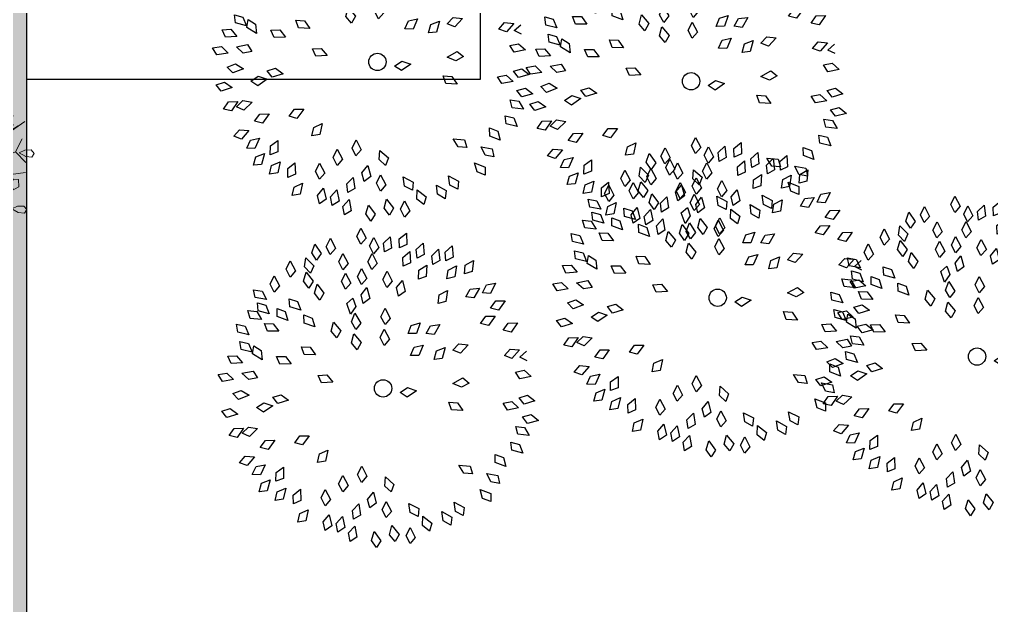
# Model space of a CAD drawing. Header units: millimetres. Extents: x -176651 to 388869, y -469666 to 486614.
# Drawn here: x 293056 to 306125, y 215627 to 223508 of the extents above; entities that cross this region are included whole.
import ezdxf

# ---------------------------------------------------------------- set-up
doc = ezdxf.new("R2010")
doc.units = ezdxf.units.MM
doc.layers.add('A- FURNITURE', color=252, linetype='Continuous', lineweight=0)
doc.layers.add('L-TREEEES', color=8, linetype='Continuous', lineweight=25)
for name, color, linetype in [('ad-Parking', 8, 'Continuous'), ('ad-Plot Boundary', 8, 'Continuous'), ('ad-Road', 8, 'Continuous'), ('ad-Road Hatch', 8, 'Continuous')]:
    doc.layers.add(name, color=color, linetype=linetype)

# ---------------------------------------------------------------- blocks, each defined once
blk = doc.blocks.new('A$C4fb60e89')
at = {"layer": 'ad-Road Hatch', "ltscale": 5, "transparency": 33554687}
h = blk.add_hatch(dxfattribs=at)
h.set_pattern_fill('AR-HBONE', color=256, scale=15)
h.set_pattern_definition([(45, (-193247.7, -428758.8), (0, 2155.2615), [4572, -1524]), (135, (-192170.1, -427681.1), (2e-13, 2155.2615), [4572, -1524])])
h.paths.add_polyline_path([(175594, -250241), (169178, -249341), (167473, -249057), (167473, -138694), (101313, -138694), (101313, -199954), (101308, -237995), (101040, -268291), (101008, -280968), (101066, -293684), (101243, -311127), (100910, -319344), (100949, -333937), (100669, -366960), (100727, -390983), (100669, -404586), (100538, -420418), (100467, -428759), (92426, -427265), (92163, -427209), (92163, -321454), (24803, -321454), (24803, -412961), (15653, -411029), (15654, -321452), (-19535, -321452), (-34427, -319477), (-65207, -315395), (-171770, -301268), (-185854, -298333), (-193248, -296832), (-193244, -292908), (-191914, -285219), (-191839, -284679), (-183397, -286393), (-169723, -289243), (-53141, -304698), (-18730, -309262), (15653, -309262), (15653, 703), (24803, 1115), (24803, -129544), (92163, -129544), (92163, 15133), (101313, 17713), (101313, -129544), (167473, -129544), (167473, 35552), (175738, 37855), (175849, 28595), (175836, 25947), (175777, 14040), (175855, 2316), (175660, -18036), (175731, -34039), (175718, -46839), (175673, -63402), (175816, -82072), (175542, -106356), (175490, -124641), (175575, -145019), (175731, -168892), (175797, -181269), (175797, -192667), (175744, -208200), (175829, -223277), (175888, -234871)])
h.paths.add_polyline_path([(24803, -309264), (92163, -309264), (92163, -138694), (24803, -138694)], flags=16)
at = {"layer": 'ad-Road', "ltscale": 5}
blk.add_lwpolyline([(167473, -249057), (167473, -138694), (101313, -138694), (101313, -199954), (101308, -237995)], dxfattribs=at)
blk = doc.blocks.new('zw$A88E')
at = {"layer": 'ad-Plot Boundary'}
blk.add_lwpolyline([(-74430, -275850), (-71144, -276750), (-58408, -278973), (-41344, -281589), (-41344, -237809), (-74424, -237809)], close=True, dxfattribs=at)
blk = doc.blocks.new('zw$944D')
at = {"layer": 'ad-Parking', "ltscale": 5}
blk.add_lwpolyline([(0, 0), (6100, 0), (6100, 6100), (0, 6100)], close=True, dxfattribs=at)
blk = doc.blocks.new('zw$2786')
at = {"layer": 'ad-Parking', "ltscale": 5}
blk.add_blockref('zw$944D', (113209, -125297), dxfattribs=at)
blk = doc.blocks.new('EHTYH')
at = {"layer": 'L-TREEEES', "color": 104, "ltscale": 1.622888}
for p, q in [((212982.936, 1928353.847, 129.914), (212983.076, 1928354.055, 129.914)), ((212983.076, 1928354.055, 129.914), (212983.178, 1928353.768, 129.914)), ((212983.359, 1928353.904, 129.914), (212983.523, 1928354.093, 129.914)), ((212983.523, 1928354.093, 129.914), (212983.589, 1928353.796, 129.914)), ((212982.752, 1928353.763, 129.914), (212982.9, 1928353.496, 129.914)), ((212983.013, 1928353.624, 129.914), (212982.936, 1928353.847, 129.914)), ((212983.178, 1928353.768, 129.914), (212983.013, 1928353.624, 129.914)), ((212983.407, 1928353.674, 129.914), (212983.359, 1928353.904, 129.914)), ((212983.589, 1928353.796, 129.914), (212983.407, 1928353.674, 129.914)), ((212982.9, 1928353.496, 129.914), (212982.762, 1928353.327, 129.914)), ((212983.579, 1928353.419, 129.914), (212983.743, 1928353.608, 129.914)), ((212983.743, 1928353.608, 129.914), (212983.809, 1928353.31, 129.914)), ((212983.627, 1928353.188, 129.914), (212983.579, 1928353.419, 129.914)), ((212983.809, 1928353.31, 129.914), (212983.627, 1928353.188, 129.914)), ((212982.722, 1928352.78, 129.914), (212982.853, 1928352.994, 129.914)), ((212982.853, 1928352.994, 129.914), (212982.968, 1928352.711, 129.914)), ((212983.506, 1928352.897, 129.914), (212983.671, 1928353.086, 129.914)), ((212983.671, 1928353.086, 129.914), (212983.737, 1928352.788, 129.914)), ((212982.809, 1928352.561, 129.914), (212982.722, 1928352.78, 129.914)), ((212982.968, 1928352.711, 129.914), (212982.809, 1928352.561, 129.914)), ((212983.555, 1928352.666, 129.914), (212983.506, 1928352.897, 129.914)), ((212983.737, 1928352.788, 129.914), (212983.555, 1928352.666, 129.914)), ((212983.487, 1928352.287, 129.914), (212983.683, 1928352.383, 129.914)), ((212983.512, 1928351.983, 129.914), (212983.487, 1928352.287, 129.914)), ((212983.7, 1928352.148, 129.914), (212983.512, 1928351.983, 129.914)), ((212983.683, 1928352.383, 129.914), (212983.7, 1928352.148, 129.914)), ((212982.893, 1928351.679, 129.914), (212983.013, 1928351.899, 129.914)), ((212983.013, 1928351.899, 129.914), (212983.142, 1928351.623, 129.914)), ((212983.48, 1928351.774, 129.914), (212983.632, 1928351.973, 129.914)), ((212983.632, 1928351.973, 129.914), (212983.716, 1928351.68, 129.914)), ((212982.991, 1928351.464, 129.914), (212982.893, 1928351.679, 129.914)), ((212983.142, 1928351.623, 129.914), (212982.991, 1928351.464, 129.914)), ((212983.543, 1928351.547, 129.914), (212983.48, 1928351.774, 129.914)), ((212983.716, 1928351.68, 129.914), (212983.543, 1928351.547, 129.914)), ((212982.241, 1928350.623, 129.914), (212982.471, 1928350.573, 129.914)), ((212982.278, 1928350.407, 129.914), (212982.241, 1928350.623, 129.914)), ((212982.577, 1928350.346, 129.914), (212982.278, 1928350.407, 129.914)), ((212982.471, 1928350.573, 129.914), (212982.577, 1928350.346, 129.914)), ((212979.759, 1928348.784, 129.914), (212979.58, 1928348.909, 129.914)), ((212979.832, 1928348.511, 129.914), (212979.984, 1928348.692, 129.914)), ((212980.04, 1928348.444, 129.914), (212979.832, 1928348.511, 129.914)), ((212979.984, 1928348.692, 129.914), (212980.234, 1928348.679, 129.914)), ((212980.234, 1928348.679, 129.914), (212980.04, 1928348.444, 129.914)), ((212980.01, 1928348.221, 129.914), (212980.259, 1928348.249, 129.914)), ((212980.259, 1928348.249, 129.914), (212980.106, 1928347.985, 129.914)), ((212980.393, 1928348.175, 129.914), (212980.462, 1928348.401, 129.914)), ((212979.89, 1928348.018, 129.914), (212980.01, 1928348.221, 129.914)), ((212980.106, 1928347.985, 129.914), (212979.89, 1928348.018, 129.914)), ((212980.611, 1928348.195, 129.914), (212980.393, 1928348.175, 129.914)), ((212980.245, 1928347.677, 129.914), (212980.357, 1928347.885, 129.914)), ((212980.357, 1928347.885, 129.914), (212980.604, 1928347.923, 129.914)), ((212980.604, 1928347.923, 129.914), (212980.462, 1928347.653, 129.914)), ((212980.462, 1928347.653, 129.914), (212980.245, 1928347.677, 129.914))]:
    blk.add_line(p, q, dxfattribs=at)
at = {"layer": 'L-TREEEES', "color": 96, "ltscale": 1.622888}
for p, q in [((212984.22, 1928353.956, 129.914), (212984.385, 1928354.145, 129.914)), ((212984.385, 1928354.145, 129.914), (212984.451, 1928353.848, 129.914)), ((212984.269, 1928353.726, 129.914), (212984.22, 1928353.956, 129.914)), ((212984.451, 1928353.848, 129.914), (212984.269, 1928353.726, 129.914)), ((212984.489, 1928353.62, 129.914), (212984.655, 1928353.808, 129.914)), ((212984.655, 1928353.808, 129.914), (212984.719, 1928353.51, 129.914)), ((212984.536, 1928353.389, 129.914), (212984.489, 1928353.62, 129.914)), ((212984.719, 1928353.51, 129.914), (212984.536, 1928353.389, 129.914)), ((212984.829, 1928353.358, 129.914), (212984.865, 1928353.591, 129.914)), ((212984.865, 1928353.591, 129.914), (212985.086, 1928353.709, 129.914)), ((212985.086, 1928353.709, 129.914), (212985.042, 1928353.407, 129.914)), ((212985.248, 1928353.361, 129.914), (212985.303, 1928353.591, 129.914)), ((212985.303, 1928353.591, 129.914), (212985.532, 1928353.691, 129.914)), ((212985.532, 1928353.691, 129.914), (212985.464, 1928353.393, 129.914)), ((212984.332, 1928353.219, 129.914), (212984.498, 1928353.406, 129.914)), ((212984.378, 1928352.988, 129.914), (212984.332, 1928353.219, 129.914)), ((212984.498, 1928353.406, 129.914), (212984.561, 1928353.108, 129.914)), ((212985.042, 1928353.407, 129.914), (212984.829, 1928353.358, 129.914)), ((212985.464, 1928353.393, 129.914), (212985.248, 1928353.361, 129.914)), ((212985.266, 1928353.088, 129.914), (212985.493, 1928353.194, 129.914)), ((212985.493, 1928353.194, 129.914), (212985.432, 1928352.895, 129.914)), ((212985.632, 1928352.966, 129.914), (212985.673, 1928353.198, 129.914)), ((212985.673, 1928353.198, 129.914), (212985.896, 1928353.312, 129.914)), ((212985.896, 1928353.312, 129.914), (212985.846, 1928353.012, 129.914)), ((212983.952, 1928352.902, 129.914), (212984.115, 1928353.092, 129.914)), ((212984.115, 1928353.092, 129.914), (212984.184, 1928352.795, 129.914)), ((212984.561, 1928353.108, 129.914), (212984.378, 1928352.988, 129.914)), ((212985.217, 1928352.858, 129.914), (212985.266, 1928353.088, 129.914)), ((212985.846, 1928353.012, 129.914), (212985.632, 1928352.966, 129.914)), ((212986.031, 1928352.926, 129.914), (212986.25, 1928353.048, 129.914)), ((212984.003, 1928352.672, 129.914), (212983.952, 1928352.902, 129.914)), ((212984.184, 1928352.795, 129.914), (212984.003, 1928352.672, 129.914)), ((212984.597, 1928352.652, 129.914), (212984.762, 1928352.841, 129.914)), ((212984.762, 1928352.841, 129.914), (212984.828, 1928352.543, 129.914)), ((212985.432, 1928352.895, 129.914), (212985.217, 1928352.858, 129.914)), ((212985.597, 1928352.639, 129.914), (212985.835, 1928352.717, 129.914)), ((212985.835, 1928352.717, 129.914), (212985.739, 1928352.427, 129.914)), ((212985.998, 1928352.693, 129.914), (212986.031, 1928352.926, 129.914)), ((212986.21, 1928352.745, 129.914), (212985.998, 1928352.693, 129.914)), ((212983.919, 1928352.171, 129.914), (212983.92, 1928352.407, 129.914)), ((212983.92, 1928352.407, 129.914), (212984.12, 1928352.557, 129.914)), ((212984.12, 1928352.557, 129.914), (212984.122, 1928352.252, 129.914)), ((212984.646, 1928352.421, 129.914), (212984.597, 1928352.652, 129.914)), ((212984.828, 1928352.543, 129.914), (212984.646, 1928352.421, 129.914)), ((212984.891, 1928352.349, 129.914), (212985.097, 1928352.491, 129.914)), ((212985.097, 1928352.491, 129.914), (212985.087, 1928352.186, 129.914)), ((212985.521, 1928352.416, 129.914), (212985.597, 1928352.639, 129.914)), ((212985.739, 1928352.427, 129.914), (212985.521, 1928352.416, 129.914)), ((212984.122, 1928352.252, 129.914), (212983.919, 1928352.171, 129.914)), ((212984.881, 1928352.113, 129.914), (212984.891, 1928352.349, 129.914)), ((212985.087, 1928352.186, 129.914), (212984.881, 1928352.113, 129.914)), ((212984.284, 1928351.702, 129.914), (212984.448, 1928351.891, 129.914)), ((212984.448, 1928351.891, 129.914), (212984.514, 1928351.593, 129.914)), ((212985.949, 1928351.858, 129.914), (212986.192, 1928351.917, 129.914)), ((212984.333, 1928351.471, 129.914), (212984.284, 1928351.702, 129.914)), ((212985.856, 1928351.641, 129.914), (212985.949, 1928351.858, 129.914)), ((212986.075, 1928351.636, 129.914), (212985.856, 1928351.641, 129.914)), ((212983.336, 1928351.229, 129.914), (212983.458, 1928351.447, 129.914)), ((212983.458, 1928351.447, 129.914), (212983.584, 1928351.169, 129.914)), ((212984.514, 1928351.593, 129.914), (212984.333, 1928351.471, 129.914)), ((212983.431, 1928351.013, 129.914), (212983.336, 1928351.229, 129.914)), ((212983.584, 1928351.169, 129.914), (212983.431, 1928351.013, 129.914)), ((212984.115, 1928351.166, 129.914), (212984.279, 1928351.354, 129.914)), ((212984.164, 1928350.935, 129.914), (212984.115, 1928351.166, 129.914)), ((212984.279, 1928351.354, 129.914), (212984.345, 1928351.057, 129.914)), ((212984.872, 1928351.073, 129.914), (212985.01, 1928351.264, 129.914)), ((212985.01, 1928351.264, 129.914), (212985.26, 1928351.27, 129.914)), ((212985.26, 1928351.27, 129.914), (212985.084, 1928351.021, 129.914)), ((212985.34, 1928350.951, 129.914), (212985.507, 1928351.118, 129.914)), ((212985.507, 1928351.118, 129.914), (212985.755, 1928351.084, 129.914)), ((212984.345, 1928351.057, 129.914), (212984.164, 1928350.935, 129.914)), ((212985.084, 1928351.021, 129.914), (212984.872, 1928351.073, 129.914)), ((212985.542, 1928350.866, 129.914), (212985.34, 1928350.951, 129.914)), ((212985.755, 1928351.084, 129.914), (212985.542, 1928350.866, 129.914)), ((212984.778, 1928350.49, 129.914), (212984.926, 1928350.674, 129.914)), ((212984.926, 1928350.674, 129.914), (212985.176, 1928350.666, 129.914)), ((212985.176, 1928350.666, 129.914), (212984.988, 1928350.427, 129.914)), ((212984.988, 1928350.427, 129.914), (212984.778, 1928350.49, 129.914)), ((212985.36, 1928350.218, 129.914), (212985.479, 1928350.422, 129.914)), ((212985.479, 1928350.422, 129.914), (212985.728, 1928350.451, 129.914)), ((212985.728, 1928350.451, 129.914), (212985.577, 1928350.186, 129.914)), ((212984.25, 1928349.598, 129.914), (212984.474, 1928349.673, 129.914)), ((212984.392, 1928349.432, 129.914), (212984.25, 1928349.598, 129.914)), ((212984.681, 1928349.532, 129.914), (212984.392, 1928349.432, 129.914)), ((212984.474, 1928349.673, 129.914), (212984.681, 1928349.532, 129.914)), ((212985.68, 1928349.46, 129.914), (212985.975, 1928349.536, 129.914)), ((212985.975, 1928349.536, 129.914), (212986.103, 1928349.359, 129.914)), ((212985.874, 1928349.303, 129.914), (212985.68, 1928349.46, 129.914)), ((212986.103, 1928349.359, 129.914), (212985.874, 1928349.303, 129.914)), ((212985.453, 1928348.786, 129.914), (212985.443, 1928349.005, 129.914)), ((212985.443, 1928349.005, 129.914), (212985.665, 1928348.927, 129.914)), ((212985.742, 1928348.689, 129.914), (212985.453, 1928348.786, 129.914)), ((212985.665, 1928348.927, 129.914), (212985.742, 1928348.689, 129.914)), ((212980.462, 1928348.401, 129.914), (212980.697, 1928348.487, 129.914)), ((212980.697, 1928348.487, 129.914), (212980.611, 1928348.195, 129.914)), ((212981.606, 1928348.369, 129.914), (212981.717, 1928348.577, 129.914)), ((212981.717, 1928348.577, 129.914), (212981.965, 1928348.617, 129.914)), ((212981.965, 1928348.617, 129.914), (212981.824, 1928348.346, 129.914)), ((212981.824, 1928348.346, 129.914), (212981.606, 1928348.369, 129.914)), ((212980.751, 1928347.692, 129.914), (212980.981, 1928347.791, 129.914)), ((212980.981, 1928347.791, 129.914), (212980.911, 1928347.494, 129.914)), ((212982.006, 1928347.659, 129.914), (212982.171, 1928347.848, 129.914)), ((212982.171, 1928347.848, 129.914), (212982.237, 1928347.55, 129.914)), ((212982.565, 1928347.771, 129.914), (212982.729, 1928347.96, 129.914)), ((212982.613, 1928347.54, 129.914), (212982.565, 1928347.771, 129.914)), ((212982.729, 1928347.96, 129.914), (212982.795, 1928347.662, 129.914)), ((212980.694, 1928347.463, 129.914), (212980.751, 1928347.692, 129.914)), ((212980.911, 1928347.494, 129.914), (212980.694, 1928347.463, 129.914)), ((212981.453, 1928347.419, 129.914), (212981.618, 1928347.608, 129.914)), ((212981.618, 1928347.608, 129.914), (212981.684, 1928347.311, 129.914)), ((212982.055, 1928347.428, 129.914), (212982.006, 1928347.659, 129.914)), ((212982.237, 1928347.55, 129.914), (212982.055, 1928347.428, 129.914)), ((212982.795, 1928347.662, 129.914), (212982.613, 1928347.54, 129.914)), ((212983.186, 1928347.281, 129.914), (212983.273, 1928347.515, 129.914)), ((212983.273, 1928347.515, 129.914), (212983.439, 1928347.259, 129.914)), ((212980.786, 1928347.167, 129.914), (212981.033, 1928347.207, 129.914)), ((212981.033, 1928347.207, 129.914), (212980.893, 1928346.936, 129.914)), ((212981.502, 1928347.189, 129.914), (212981.453, 1928347.419, 129.914)), ((212981.684, 1928347.311, 129.914), (212981.502, 1928347.189, 129.914)), ((212982.648, 1928347.055, 129.914), (212982.85, 1928347.204, 129.914)), ((212982.85, 1928347.204, 129.914), (212982.849, 1928346.899, 129.914)), ((212983.312, 1928347.081, 129.914), (212983.186, 1928347.281, 129.914)), ((212983.439, 1928347.259, 129.914), (212983.312, 1928347.081, 129.914)), ((212980.676, 1928346.958, 129.914), (212980.786, 1928347.167, 129.914)), ((212980.893, 1928346.936, 129.914), (212980.676, 1928346.958, 129.914)), ((212981.334, 1928346.787, 129.914), (212981.54, 1928346.93, 129.914)), ((212981.54, 1928346.93, 129.914), (212981.531, 1928346.625, 129.914)), ((212982.175, 1928346.877, 129.914), (212982.391, 1928347.002, 129.914)), ((212982.391, 1928347.002, 129.914), (212982.357, 1928346.699, 129.914)), ((212982.646, 1928346.819, 129.914), (212982.648, 1928347.055, 129.914)), ((212981.325, 1928346.552, 129.914), (212981.334, 1928346.787, 129.914)), ((212981.664, 1928346.653, 129.914), (212981.874, 1928346.79, 129.914)), ((212981.874, 1928346.79, 129.914), (212981.856, 1928346.486, 129.914)), ((212982.146, 1928346.642, 129.914), (212982.175, 1928346.877, 129.914)), ((212982.357, 1928346.699, 129.914), (212982.146, 1928346.642, 129.914)), ((212982.849, 1928346.899, 129.914), (212982.646, 1928346.819, 129.914)), ((212982.954, 1928346.683, 129.914), (212983.118, 1928346.872, 129.914)), ((212983.002, 1928346.452, 129.914), (212982.954, 1928346.683, 129.914)), ((212983.118, 1928346.872, 129.914), (212983.184, 1928346.574, 129.914)), ((212981.531, 1928346.625, 129.914), (212981.325, 1928346.552, 129.914)), ((212981.649, 1928346.418, 129.914), (212981.664, 1928346.653, 129.914)), ((212981.856, 1928346.486, 129.914), (212981.649, 1928346.418, 129.914)), ((212981.916, 1928346.322, 129.914), (212982.129, 1928346.454, 129.914)), ((212982.129, 1928346.454, 129.914), (212982.104, 1928346.151, 129.914)), ((212983.184, 1928346.574, 129.914), (212983.002, 1928346.452, 129.914))]:
    blk.add_line(p, q, dxfattribs=at)
at = {"layer": 'L-TREEEES', "color": 70, "ltscale": 1.622888}
for p, q in [((212982.161, 1928353.603, 129.914), (212982.325, 1928353.792, 129.914)), ((212982.325, 1928353.792, 129.914), (212982.391, 1928353.494, 129.914)), ((212982.649, 1928353.534, 129.914), (212982.752, 1928353.763, 129.914)), ((212981.634, 1928353.328, 129.914), (212981.798, 1928353.517, 129.914)), ((212981.798, 1928353.517, 129.914), (212981.864, 1928353.219, 129.914)), ((212982.209, 1928353.372, 129.914), (212982.161, 1928353.603, 129.914)), ((212982.391, 1928353.494, 129.914), (212982.209, 1928353.372, 129.914)), ((212982.762, 1928353.327, 129.914), (212982.649, 1928353.534, 129.914)), ((212981.154, 1928353.083, 129.914), (212981.168, 1928353.301, 129.914)), ((212981.168, 1928353.301, 129.914), (212981.38, 1928353.199, 129.914)), ((212981.38, 1928353.199, 129.914), (212981.43, 1928352.954, 129.914)), ((212981.683, 1928353.097, 129.914), (212981.634, 1928353.328, 129.914)), ((212981.864, 1928353.219, 129.914), (212981.683, 1928353.097, 129.914)), ((212982.525, 1928353.167, 129.914), (212982.652, 1928353.382, 129.914)), ((212982.652, 1928353.382, 129.914), (212982.771, 1928353.102, 129.914)), ((212981.142, 1928352.719, 129.914), (212981.174, 1928352.935, 129.914)), ((212981.43, 1928352.954, 129.914), (212981.154, 1928353.083, 129.914)), ((212981.174, 1928352.935, 129.914), (212981.377, 1928352.817, 129.914)), ((212982.615, 1928352.949, 129.914), (212982.525, 1928353.167, 129.914)), ((212982.771, 1928353.102, 129.914), (212982.615, 1928352.949, 129.914)), ((212980.875, 1928352.798, 129.914), (212981.094, 1928352.71, 129.914)), ((212980.876, 1928352.579, 129.914), (212980.875, 1928352.798, 129.914)), ((212981.094, 1928352.71, 129.914), (212981.161, 1928352.469, 129.914)), ((212981.407, 1928352.568, 129.914), (212981.142, 1928352.719, 129.914)), ((212981.377, 1928352.817, 129.914), (212981.407, 1928352.568, 129.914)), ((212981.988, 1928352.598, 129.914), (212982.026, 1928352.814, 129.914)), ((212982.026, 1928352.814, 129.914), (212982.226, 1928352.689, 129.914)), ((212982.226, 1928352.689, 129.914), (212982.248, 1928352.439, 129.914)), ((212980.459, 1928352.312, 129.914), (212980.487, 1928352.529, 129.914)), ((212980.487, 1928352.529, 129.914), (212980.693, 1928352.413, 129.914)), ((212980.693, 1928352.413, 129.914), (212980.726, 1928352.165, 129.914)), ((212981.161, 1928352.469, 129.914), (212980.876, 1928352.579, 129.914)), ((212981.594, 1928352.439, 129.914), (212981.647, 1928352.651, 129.914)), ((212981.844, 1928352.263, 129.914), (212981.594, 1928352.439, 129.914)), ((212981.647, 1928352.651, 129.914), (212981.838, 1928352.513, 129.914)), ((212981.838, 1928352.513, 129.914), (212981.844, 1928352.263, 129.914)), ((212982.248, 1928352.439, 129.914), (212981.988, 1928352.598, 129.914)), ((212980.726, 1928352.165, 129.914), (212980.459, 1928352.312, 129.914)), ((212981.214, 1928352.347, 129.914), (212981.44, 1928352.279, 129.914)), ((212981.234, 1928352.129, 129.914), (212981.214, 1928352.347, 129.914)), ((212981.44, 1928352.279, 129.914), (212981.527, 1928352.044, 129.914)), ((212982.245, 1928352.079, 129.914), (212982.298, 1928352.292, 129.914)), ((212982.298, 1928352.292, 129.914), (212982.489, 1928352.153, 129.914)), ((212982.489, 1928352.153, 129.914), (212982.493, 1928351.902, 129.914)), ((212980.421, 1928351.84, 129.914), (212980.451, 1928352.057, 129.914)), ((212980.451, 1928352.057, 129.914), (212980.656, 1928351.939, 129.914)), ((212980.656, 1928351.939, 129.914), (212980.687, 1928351.69, 129.914)), ((212981.527, 1928352.044, 129.914), (212981.234, 1928352.129, 129.914)), ((212982.493, 1928351.902, 129.914), (212982.245, 1928352.079, 129.914)), ((212980.028, 1928351.756, 129.914), (212980.259, 1928351.707, 129.914)), ((212980.066, 1928351.54, 129.914), (212980.028, 1928351.756, 129.914)), ((212980.259, 1928351.707, 129.914), (212980.365, 1928351.48, 129.914)), ((212980.687, 1928351.69, 129.914), (212980.421, 1928351.84, 129.914)), ((212980.684, 1928351.641, 129.914), (212980.777, 1928351.839, 129.914)), ((212980.893, 1928351.42, 129.914), (212980.684, 1928351.641, 129.914)), ((212980.777, 1928351.839, 129.914), (212980.937, 1928351.666, 129.914)), ((212980.937, 1928351.666, 129.914), (212980.893, 1928351.42, 129.914)), ((212980.365, 1928351.48, 129.914), (212980.066, 1928351.54, 129.914)), ((212981.295, 1928351.405, 129.914), (212981.523, 1928351.345, 129.914)), ((212981.323, 1928351.188, 129.914), (212981.295, 1928351.405, 129.914)), ((212982.008, 1928351.482, 129.914), (212982.232, 1928351.409, 129.914)), ((212982.023, 1928351.264, 129.914), (212982.008, 1928351.482, 129.914)), ((212982.232, 1928351.409, 129.914), (212982.313, 1928351.172, 129.914)), ((212979.655, 1928351.35, 129.914), (212979.89, 1928351.325, 129.914)), ((212979.715, 1928351.14, 129.914), (212979.655, 1928351.35, 129.914)), ((212980.018, 1928351.11, 129.914), (212979.715, 1928351.14, 129.914)), ((212979.89, 1928351.325, 129.914), (212980.018, 1928351.11, 129.914)), ((212980.412, 1928351.002, 129.914), (212980.278, 1928351.214, 129.914)), ((212980.278, 1928351.214, 129.914), (212980.582, 1928351.192, 129.914)), ((212980.582, 1928351.192, 129.914), (212980.647, 1928350.983, 129.914)), ((212981.619, 1928351.114, 129.914), (212981.323, 1928351.188, 129.914)), ((212981.523, 1928351.345, 129.914), (212981.619, 1928351.114, 129.914)), ((212982.313, 1928351.172, 129.914), (212982.023, 1928351.264, 129.914)), ((212980.647, 1928350.983, 129.914), (212980.412, 1928351.002, 129.914)), ((212979.9, 1928350.752, 129.914), (212980.135, 1928350.776, 129.914)), ((212980.003, 1928350.559, 129.914), (212979.9, 1928350.752, 129.914)), ((212980.305, 1928350.593, 129.914), (212980.003, 1928350.559, 129.914)), ((212980.135, 1928350.776, 129.914), (212980.305, 1928350.593, 129.914)), ((212979.487, 1928350.372, 129.914), (212979.723, 1928350.38, 129.914)), ((212979.576, 1928350.172, 129.914), (212979.487, 1928350.372, 129.914)), ((212979.723, 1928350.38, 129.914), (212979.88, 1928350.185, 129.914)), ((212980.906, 1928350.375, 129.914), (212981.142, 1928350.38, 129.914)), ((212980.993, 1928350.174, 129.914), (212980.906, 1928350.375, 129.914)), ((212981.142, 1928350.38, 129.914), (212981.298, 1928350.184, 129.914)), ((212979.88, 1928350.185, 129.914), (212979.576, 1928350.172, 129.914)), ((212980.415, 1928350.22, 129.914), (212980.639, 1928350.295, 129.914)), ((212980.558, 1928350.054, 129.914), (212980.415, 1928350.22, 129.914)), ((212980.846, 1928350.155, 129.914), (212980.558, 1928350.054, 129.914)), ((212980.639, 1928350.295, 129.914), (212980.846, 1928350.155, 129.914)), ((212981.298, 1928350.184, 129.914), (212980.993, 1928350.174, 129.914)), ((212979.506, 1928349.686, 129.914), (212979.686, 1928349.838, 129.914)), ((212979.686, 1928349.838, 129.914), (212979.931, 1928349.783, 129.914)), ((212979.7, 1928349.584, 129.914), (212979.506, 1928349.686, 129.914)), ((212979.931, 1928349.783, 129.914), (212979.7, 1928349.584, 129.914)), ((212979.86, 1928349.659, 129.914), (212980.068, 1928349.772, 129.914)), ((212980.029, 1928349.52, 129.914), (212979.86, 1928349.659, 129.914)), ((212980.295, 1928349.668, 129.914), (212980.029, 1928349.52, 129.914)), ((212980.068, 1928349.772, 129.914), (212980.295, 1928349.668, 129.914)), ((212980.228, 1928349.156, 129.914), (212980.411, 1928349.304, 129.914)), ((212980.411, 1928349.304, 129.914), (212980.654, 1928349.244, 129.914)), ((212979.58, 1928348.909, 129.914), (212979.777, 1928349.038, 129.914)), ((212979.777, 1928349.038, 129.914), (212980.013, 1928348.954, 129.914)), ((212980.419, 1928349.05, 129.914), (212980.228, 1928349.156, 129.914)), ((212980.654, 1928349.244, 129.914), (212980.419, 1928349.05, 129.914)), ((212981.157, 1928349.039, 129.914), (212981.343, 1928349.184, 129.914)), ((212981.346, 1928348.929, 129.914), (212981.157, 1928349.039, 129.914)), ((212981.343, 1928349.184, 129.914), (212981.585, 1928349.118, 129.914)), ((212981.585, 1928349.118, 129.914), (212981.346, 1928348.929, 129.914)), ((212980.013, 1928348.954, 129.914), (212979.759, 1928348.784, 129.914))]:
    blk.add_line(p, q, dxfattribs=at)
at = {"layer": 'L-TREEEES', "color": 98, "ltscale": 1.622888}
for p, q in [((212986.25, 1928353.048, 129.914), (212986.21, 1928352.745, 129.914)), ((212986.403, 1928352.927, 129.914), (212986.629, 1928353.036, 129.914)), ((212986.629, 1928353.036, 129.914), (212986.572, 1928352.736, 129.914)), ((212986.357, 1928352.696, 129.914), (212986.403, 1928352.927, 129.914)), ((212986.572, 1928352.736, 129.914), (212986.357, 1928352.696, 129.914)), ((212986.261, 1928352.221, 129.914), (212986.358, 1928352.436, 129.914)), ((212986.358, 1928352.436, 129.914), (212986.602, 1928352.491, 129.914)), ((212986.602, 1928352.491, 129.914), (212986.479, 1928352.212, 129.914)), ((212986.75, 1928352.227, 129.914), (212986.836, 1928352.446, 129.914)), ((212986.836, 1928352.446, 129.914), (212987.078, 1928352.513, 129.914)), ((212987.078, 1928352.513, 129.914), (212986.968, 1928352.228, 129.914)), ((212986.479, 1928352.212, 129.914), (212986.261, 1928352.221, 129.914)), ((212986.968, 1928352.228, 129.914), (212986.75, 1928352.227, 129.914)), ((212986.192, 1928351.917, 129.914), (212986.075, 1928351.636, 129.914)), ((212986.626, 1928351.62, 129.914), (212986.792, 1928351.787, 129.914)), ((212986.792, 1928351.787, 129.914), (212987.04, 1928351.752, 129.914)), ((212987.04, 1928351.752, 129.914), (212986.827, 1928351.534, 129.914)), ((212987.085, 1928351.609, 129.914), (212987.242, 1928351.785, 129.914)), ((212987.242, 1928351.785, 129.914), (212987.492, 1928351.765, 129.914)), ((212987.492, 1928351.765, 129.914), (212987.291, 1928351.535, 129.914)), ((212986.827, 1928351.534, 129.914), (212986.626, 1928351.62, 129.914)), ((212987.291, 1928351.535, 129.914), (212987.085, 1928351.609, 129.914)), ((212987.189, 1928351.152, 129.914), (212987.371, 1928351.301, 129.914)), ((212987.38, 1928351.046, 129.914), (212987.189, 1928351.152, 129.914)), ((212987.371, 1928351.301, 129.914), (212987.615, 1928351.241, 129.914)), ((212987.615, 1928351.241, 129.914), (212987.38, 1928351.046, 129.914)), ((212986.821, 1928350.827, 129.914), (212987.006, 1928350.974, 129.914)), ((212987.006, 1928350.974, 129.914), (212987.248, 1928350.912, 129.914)), ((212987.248, 1928350.912, 129.914), (212987.012, 1928350.72, 129.914)), ((212987.012, 1928350.72, 129.914), (212986.821, 1928350.827, 129.914)), ((212987.359, 1928350.489, 129.914), (212987.54, 1928350.64, 129.914)), ((212987.54, 1928350.64, 129.914), (212987.784, 1928350.584, 129.914)), ((212987.784, 1928350.584, 129.914), (212987.552, 1928350.386, 129.914)), ((212985.913, 1928350.324, 129.914), (212986.113, 1928350.448, 129.914)), ((212986.089, 1928350.195, 129.914), (212985.913, 1928350.324, 129.914)), ((212986.347, 1928350.358, 129.914), (212986.089, 1928350.195, 129.914)), ((212986.113, 1928350.448, 129.914), (212986.347, 1928350.358, 129.914)), ((212987.552, 1928350.386, 129.914), (212987.359, 1928350.489, 129.914)), ((212985.577, 1928350.186, 129.914), (212985.36, 1928350.218, 129.914)), ((212987.211, 1928349.825, 129.914), (212987.41, 1928349.952, 129.914)), ((212987.389, 1928349.698, 129.914), (212987.211, 1928349.825, 129.914)), ((212987.645, 1928349.864, 129.914), (212987.389, 1928349.698, 129.914)), ((212987.41, 1928349.952, 129.914), (212987.645, 1928349.864, 129.914)), ((212987.605, 1928349.674, 129.914), (212987.817, 1928349.779, 129.914)), ((212987.769, 1928349.528, 129.914), (212987.605, 1928349.674, 129.914)), ((212987.383, 1928349.318, 129.914), (212987.618, 1928349.303, 129.914)), ((212987.452, 1928349.111, 129.914), (212987.383, 1928349.318, 129.914)), ((212987.618, 1928349.303, 129.914), (212987.756, 1928349.094, 129.914)), ((212987.756, 1928349.094, 129.914), (212987.452, 1928349.111, 129.914)), ((212986.846, 1928348.597, 129.914), (212987.08, 1928348.577, 129.914)), ((212986.909, 1928348.388, 129.914), (212986.846, 1928348.597, 129.914)), ((212987.08, 1928348.577, 129.914), (212987.213, 1928348.365, 129.914)), ((212987.296, 1928348.627, 129.914), (212987.532, 1928348.63, 129.914)), ((212987.38, 1928348.425, 129.914), (212987.296, 1928348.627, 129.914)), ((212987.532, 1928348.63, 129.914), (212987.685, 1928348.432, 129.914)), ((212987.213, 1928348.365, 129.914), (212986.909, 1928348.388, 129.914)), ((212987.685, 1928348.432, 129.914), (212987.38, 1928348.425, 129.914)), ((212987.253, 1928348.105, 129.914), (212987.489, 1928348.102, 129.914)), ((212987.332, 1928347.901, 129.914), (212987.253, 1928348.105, 129.914)), ((212987.489, 1928348.102, 129.914), (212987.637, 1928347.9, 129.914)), ((212987.007, 1928347.685, 129.914), (212987.009, 1928347.904, 129.914)), ((212987.009, 1928347.904, 129.914), (212987.227, 1928347.813, 129.914)), ((212987.227, 1928347.813, 129.914), (212987.289, 1928347.571, 129.914)), ((212987.637, 1928347.9, 129.914), (212987.332, 1928347.901, 129.914)), ((212986.74, 1928347.313, 129.914), (212986.769, 1928347.529, 129.914)), ((212986.769, 1928347.529, 129.914), (212986.974, 1928347.413, 129.914)), ((212987.289, 1928347.571, 129.914), (212987.007, 1928347.685, 129.914)), ((212985.328, 1928347.058, 129.914), (212985.257, 1928347.298, 129.914)), ((212985.257, 1928347.298, 129.914), (212985.543, 1928347.194, 129.914)), ((212985.543, 1928347.194, 129.914), (212985.549, 1928346.975, 129.914)), ((212986.222, 1928347.11, 129.914), (212986.276, 1928347.322, 129.914)), ((212986.276, 1928347.322, 129.914), (212986.466, 1928347.182, 129.914)), ((212986.466, 1928347.182, 129.914), (212986.468, 1928346.931, 129.914)), ((212987.006, 1928347.164, 129.914), (212986.74, 1928347.313, 129.914)), ((212986.974, 1928347.413, 129.914), (212987.006, 1928347.164, 129.914)), ((212985.549, 1928346.975, 129.914), (212985.328, 1928347.058, 129.914)), ((212986.468, 1928346.931, 129.914), (212986.222, 1928347.11, 129.914)), ((212983.662, 1928346.413, 129.914), (212983.687, 1928346.662, 129.914)), ((212983.687, 1928346.662, 129.914), (212983.913, 1928346.457, 129.914)), ((212985.972, 1928346.644, 129.914), (212985.924, 1928346.89, 129.914)), ((212985.924, 1928346.89, 129.914), (212986.2, 1928346.759, 129.914)), ((212986.2, 1928346.759, 129.914), (212986.184, 1928346.541, 129.914)), ((212983.835, 1928346.253, 129.914), (212983.662, 1928346.413, 129.914)), ((212983.913, 1928346.457, 129.914), (212983.835, 1928346.253, 129.914)), ((212985.641, 1928346.271, 129.914), (212985.642, 1928346.521, 129.914)), ((212985.642, 1928346.521, 129.914), (212985.886, 1928346.338, 129.914)), ((212986.184, 1928346.541, 129.914), (212985.972, 1928346.644, 129.914)), ((212981.895, 1928346.088, 129.914), (212981.916, 1928346.322, 129.914)), ((212982.104, 1928346.151, 129.914), (212981.895, 1928346.088, 129.914)), ((212982.457, 1928345.964, 129.914), (212982.591, 1928346.175, 129.914)), ((212982.591, 1928346.175, 129.914), (212982.701, 1928345.89, 129.914)), ((212982.971, 1928345.984, 129.914), (212983.096, 1928346.202, 129.914)), ((212983.096, 1928346.202, 129.914), (212983.218, 1928345.923, 129.914)), ((212983.892, 1928345.99, 129.914), (212983.965, 1928346.229, 129.914)), ((212983.965, 1928346.229, 129.914), (212984.146, 1928345.984, 129.914)), ((212984.458, 1928345.968, 129.914), (212984.493, 1928346.216, 129.914)), ((212984.493, 1928346.216, 129.914), (212984.71, 1928346.001, 129.914)), ((212984.845, 1928346.121, 129.914), (212984.87, 1928346.37, 129.914)), ((212984.87, 1928346.37, 129.914), (212985.096, 1928346.165, 129.914)), ((212985.096, 1928346.165, 129.914), (212985.018, 1928345.961, 129.914)), ((212985.829, 1928346.128, 129.914), (212985.641, 1928346.271, 129.914)), ((212985.886, 1928346.338, 129.914), (212985.829, 1928346.128, 129.914)), ((212982.539, 1928345.743, 129.914), (212982.457, 1928345.964, 129.914)), ((212982.701, 1928345.89, 129.914), (212982.539, 1928345.743, 129.914)), ((212983.064, 1928345.768, 129.914), (212982.971, 1928345.984, 129.914)), ((212983.218, 1928345.923, 129.914), (212983.064, 1928345.768, 129.914)), ((212983.388, 1928345.84, 129.914), (212983.552, 1928346.029, 129.914)), ((212983.552, 1928346.029, 129.914), (212983.618, 1928345.731, 129.914)), ((212984.03, 1928345.799, 129.914), (212983.892, 1928345.99, 129.914)), ((212984.146, 1928345.984, 129.914), (212984.03, 1928345.799, 129.914)), ((212984.624, 1928345.8, 129.914), (212984.458, 1928345.968, 129.914)), ((212984.71, 1928346.001, 129.914), (212984.624, 1928345.8, 129.914)), ((212985.018, 1928345.961, 129.914), (212984.845, 1928346.121, 129.914)), ((212983.437, 1928345.609, 129.914), (212983.388, 1928345.84, 129.914)), ((212983.618, 1928345.731, 129.914), (212983.437, 1928345.609, 129.914))]:
    blk.add_line(p, q, dxfattribs=at)
at = {"layer": 'L-TREEEES', "color": 96, "ltscale": 1.622888}
blk.add_circle((212983.832, 1928349.828, 129.914), 0.233, dxfattribs=at)
blk = doc.blocks.new('ERFWEF')
at = {"color": 219, "linetype": 'Continuous', "true_color": 0x642165}
for p, q in [((260796.013, 1945739.602), (260796.202, 1945739.889)), ((260796.09, 1945739.382), (260796.294, 1945739.908)), ((260796.204, 1945739.695), (260796.149, 1945739.895)), ((260796.487, 1945739.548), (260796.379, 1945739.903)), ((260795.743, 1945739.406), (260795.621, 1945739.793)), ((260795.741, 1945739.867), (260795.655, 1945739.85)), ((260795.655, 1945739.85), (260795.728, 1945739.781)), ((260795.695, 1945739.551), (260795.948, 1945739.873)), ((260795.728, 1945739.781), (260795.805, 1945739.749)), ((260795.823, 1945739.846), (260795.741, 1945739.867)), ((260795.805, 1945739.749), (260795.848, 1945739.791)), ((260795.848, 1945739.791), (260795.823, 1945739.846)), ((260796.061, 1945739.39), (260795.955, 1945739.855)), ((260796.378, 1945739.844), (260796.284, 1945739.793)), ((260796.284, 1945739.793), (260796.286, 1945739.698)), ((260796.378, 1945739.844), (260796.41, 1945739.814)), ((260796.383, 1945739.735), (260796.41, 1945739.814)), ((260796.45, 1945739.671), (260796.665, 1945739.854)), ((260796.597, 1945739.758), (260796.596, 1945739.612)), ((260796.597, 1945739.758), (260796.674, 1945739.714)), ((260795.22, 1945739.7), (260795.218, 1945739.554)), ((260795.22, 1945739.7), (260795.296, 1945739.656)), ((260795.324, 1945739.573), (260795.296, 1945739.656)), ((260795.465, 1945739.298), (260795.405, 1945739.649)), ((260795.567, 1945739.414), (260795.45, 1945739.67)), ((260795.678, 1945739.608), (260795.52, 1945739.734)), ((260795.901, 1945739.654), (260795.857, 1945739.612)), ((260795.963, 1945739.631), (260795.901, 1945739.654)), ((260795.945, 1945739.534), (260795.963, 1945739.631)), ((260796.286, 1945739.698), (260796.383, 1945739.735)), ((260796.701, 1945739.631), (260796.674, 1945739.714)), ((260796.68, 1945739.563), (260796.701, 1945739.631)), ((260796.731, 1945739.57), (260796.95, 1945739.689)), ((260796.96, 1945739.347), (260797.014, 1945739.629)), ((260795.218, 1945739.554), (260795.303, 1945739.505)), ((260795.307, 1945739.324), (260795.246, 1945739.519)), ((260795.303, 1945739.505), (260795.324, 1945739.573)), ((260795.679, 1945739.339), (260795.436, 1945739.503)), ((260795.857, 1945739.612), (260795.859, 1945739.517)), ((260795.859, 1945739.517), (260795.879, 1945739.519)), ((260795.879, 1945739.519), (260795.945, 1945739.534)), ((260796.398, 1945739.366), (260796.487, 1945739.548)), ((260796.447, 1945739.279), (260796.731, 1945739.57)), ((260796.596, 1945739.612), (260796.68, 1945739.563)), ((260796.884, 1945739.235), (260797.107, 1945739.562)), ((260795.482, 1945739.241), (260795.158, 1945739.395)), ((260795.667, 1945738.818), (260795.743, 1945739.406)), ((260796.028, 1945739.079), (260796.061, 1945739.39)), ((260796.057, 1945739.07), (260796.09, 1945739.382)), ((260796.328, 1945738.961), (260796.398, 1945739.366)), ((260796.895, 1945739.22), (260797.022, 1945739.435)), ((260797.094, 1945739.363), (260797.008, 1945739.345)), ((260797.019, 1945739.438), (260797.193, 1945739.454)), ((260797.177, 1945739.341), (260797.094, 1945739.363)), ((260795.361, 1945738.89), (260795.044, 1945739.227)), ((260795.249, 1945739.334), (260795.155, 1945739.283)), ((260795.155, 1945739.283), (260795.157, 1945739.188)), ((260795.157, 1945739.188), (260795.254, 1945739.225)), ((260795.249, 1945739.334), (260795.281, 1945739.303)), ((260795.254, 1945739.225), (260795.281, 1945739.303)), ((260795.638, 1945739.139), (260795.465, 1945739.298)), ((260795.632, 1945739.072), (260795.482, 1945739.241)), ((260795.679, 1945739.339), (260795.638, 1945739.139)), ((260796.432, 1945739.111), (260796.447, 1945739.279)), ((260796.5, 1945739.201), (260796.884, 1945739.235)), ((260796.945, 1945739.007), (260797.386, 1945739.246)), ((260797.008, 1945739.345), (260797.082, 1945739.276)), ((260797.082, 1945739.276), (260797.158, 1945739.245)), ((260797.158, 1945739.245), (260797.202, 1945739.287)), ((260797.202, 1945739.287), (260797.177, 1945739.341)), ((260796.432, 1945739.111), (260796.5, 1945739.201)), ((260796.487, 1945739.091), (260796.759, 1945739.133)), ((260796.759, 1945739.133), (260796.93, 1945738.949)), ((260796.803, 1945739.185), (260796.895, 1945739.22)), ((260796.822, 1945739.159), (260796.803, 1945739.185)), ((260796.824, 1945739.158), (260796.945, 1945739.007)), ((260797.347, 1945739.134), (260797.253, 1945739.083)), ((260797.347, 1945739.134), (260797.379, 1945739.103)), ((260797.352, 1945739.025), (260797.379, 1945739.103)), ((260794.921, 1945738.99), (260794.919, 1945738.843)), ((260794.921, 1945738.99), (260794.997, 1945738.945)), ((260795.226, 1945739.033), (260795.055, 1945738.904)), ((260795.616, 1945738.789), (260795.632, 1945739.072)), ((260796.08, 1945738.763), (260796.028, 1945739.079)), ((260796.159, 1945738.792), (260796.057, 1945739.07)), ((260796.283, 1945738.715), (260796.487, 1945739.091)), ((260797.232, 1945738.752), (260797.469, 1945738.989)), ((260797.253, 1945739.083), (260797.255, 1945738.988)), ((260797.255, 1945738.988), (260797.352, 1945739.025)), ((260794.919, 1945738.843), (260795.004, 1945738.794)), ((260795.025, 1945738.862), (260794.997, 1945738.945)), ((260795.004, 1945738.794), (260795.025, 1945738.862)), ((260795.381, 1945738.867), (260795.171, 1945738.79)), ((260795.611, 1945738.78), (260795.361, 1945738.89)), ((260795.691, 1945738.687), (260795.381, 1945738.867)), ((260796.212, 1945738.783), (260796.328, 1945738.961)), ((260797.6, 1945738.867), (260796.824, 1945738.591)), ((260796.93, 1945738.949), (260797.126, 1945738.929)), ((260797.126, 1945738.929), (260797.447, 1945738.863)), ((260797.232, 1945738.752), (260797.495, 1945738.834)), ((260795.171, 1945738.79), (260794.902, 1945738.583)), ((260795.04, 1945738.69), (260794.909, 1945738.766)), ((260795.165, 1945738.788), (260795.08, 1945738.491)), ((260795.78, 1945738.729), (260795.667, 1945738.818)), ((260795.78, 1945738.729), (260796.074, 1945738.757)), ((260796.68, 1945738.628), (260797.232, 1945738.752)), ((260795.012, 1945738.6), (260794.919, 1945738.549)), ((260795.012, 1945738.6), (260795.044, 1945738.57)), ((260795.284, 1945738.521), (260795.302, 1945738.604)), ((260795.302, 1945738.604), (260795.36, 1945738.602)), ((260795.36, 1945738.602), (260795.392, 1945738.531)), ((260795.717, 1945738.672), (260795.498, 1945738.394)), ((260795.763, 1945738.646), (260795.509, 1945738.36)), ((260795.691, 1945738.688), (260795.717, 1945738.672)), ((260795.763, 1945738.645), (260795.764, 1945738.644)), ((260796.033, 1945738.646), (260795.764, 1945738.644)), ((260796.282, 1945738.608), (260796.687, 1945738.554)), ((260796.294, 1945738.669), (260796.68, 1945738.628)), ((260796.824, 1945738.591), (260796.92, 1945738.442)), ((260797.371, 1945738.507), (260797.505, 1945738.652)), ((260794.919, 1945738.549), (260794.92, 1945738.454)), ((260794.92, 1945738.454), (260795.018, 1945738.492)), ((260795.08, 1945738.491), (260794.942, 1945738.396)), ((260795.018, 1945738.492), (260795.044, 1945738.57)), ((260795.285, 1945738.447), (260795.284, 1945738.521)), ((260795.361, 1945738.476), (260795.285, 1945738.447)), ((260795.392, 1945738.531), (260795.361, 1945738.476)), ((260796.084, 1945738.557), (260795.931, 1945738.22)), ((260796.197, 1945738.535), (260795.993, 1945738.184)), ((260796.203, 1945738.537), (260796.272, 1945738.209)), ((260796.336, 1945738.18), (260796.252, 1945738.566)), ((260796.687, 1945738.554), (260796.789, 1945738.53)), ((260796.789, 1945738.53), (260797.047, 1945738.204)), ((260796.92, 1945738.442), (260797.371, 1945738.507)), ((260796.947, 1945738.403), (260797.284, 1945738.495)), ((260797.371, 1945738.507), (260797.469, 1945738.334)), ((260797.5, 1945738.497), (260797.414, 1945738.48)), ((260797.414, 1945738.48), (260797.488, 1945738.411)), ((260797.582, 1945738.476), (260797.5, 1945738.497)), ((260797.607, 1945738.421), (260797.582, 1945738.476)), ((260795.286, 1945738.021), (260794.921, 1945738.361)), ((260795.509, 1945738.36), (260794.929, 1945738.21)), ((260795.418, 1945738.354), (260795.185, 1945738.286)), ((260795.498, 1945738.394), (260795.418, 1945738.354)), ((260796.947, 1945738.403), (260797.06, 1945738.255)), ((260797.488, 1945738.411), (260797.564, 1945738.379)), ((260797.564, 1945738.379), (260797.607, 1945738.421)), ((260795.19, 1945738.286), (260795.048, 1945738.245)), ((260795.931, 1945738.22), (260795.709, 1945738.009)), ((260795.993, 1945738.184), (260795.754, 1945737.971)), ((260796.272, 1945738.209), (260796.099, 1945737.911)), ((260796.336, 1945738.18), (260796.672, 1945737.872)), ((260797.047, 1945738.204), (260797.083, 1945737.668)), ((260797.06, 1945738.255), (260797.428, 1945738.205)), ((260795.042, 1945738.142), (260794.956, 1945738.125)), ((260794.956, 1945738.125), (260795.03, 1945738.056)), ((260795.03, 1945738.056), (260795.106, 1945738.025)), ((260795.124, 1945738.121), (260795.042, 1945738.142)), ((260795.106, 1945738.025), (260795.149, 1945738.067)), ((260795.149, 1945738.067), (260795.124, 1945738.121)), ((260796.298, 1945738.112), (260796.157, 1945737.925)), ((260796.298, 1945738.112), (260796.508, 1945737.932)), ((260796.726, 1945738.076), (260796.64, 1945738.059)), ((260796.64, 1945738.059), (260796.713, 1945737.989)), ((260796.808, 1945738.055), (260796.726, 1945738.076)), ((260796.833, 1945738), (260796.808, 1945738.055)), ((260797.248, 1945738.161), (260797.205, 1945738.119)), ((260797.205, 1945738.119), (260797.207, 1945738.024)), ((260797.311, 1945738.138), (260797.248, 1945738.161)), ((260797.292, 1945738.042), (260797.311, 1945738.138)), ((260795.199, 1945738.013), (260795.103, 1945737.963)), ((260795.754, 1945737.971), (260795.199, 1945738.013)), ((260795.709, 1945738.009), (260795.286, 1945738.021)), ((260795.418, 1945737.991), (260795.324, 1945737.659)), ((260795.741, 1945737.924), (260795.739, 1945737.778)), ((260795.741, 1945737.924), (260795.817, 1945737.88)), ((260796.157, 1945737.925), (260796.206, 1945737.697)), ((260796.508, 1945737.932), (260796.422, 1945737.584)), ((260796.713, 1945737.989), (260796.79, 1945737.958)), ((260796.79, 1945737.958), (260796.833, 1945738)), ((260797.207, 1945738.024), (260797.227, 1945738.026)), ((260797.227, 1945738.026), (260797.292, 1945738.042)), ((260795.239, 1945737.894), (260795.155, 1945737.849)), ((260795.155, 1945737.849), (260795.157, 1945737.754)), ((260795.157, 1945737.754), (260795.254, 1945737.791)), ((260795.281, 1945737.87), (260795.244, 1945737.904)), ((260795.254, 1945737.791), (260795.281, 1945737.87)), ((260795.401, 1945737.894), (260795.399, 1945737.747)), ((260795.401, 1945737.894), (260795.477, 1945737.849)), ((260795.505, 1945737.766), (260795.477, 1945737.849)), ((260795.844, 1945737.797), (260795.817, 1945737.88)), ((260795.824, 1945737.729), (260795.844, 1945737.797)), ((260796.116, 1945737.855), (260795.975, 1945737.328)), ((260796.099, 1945737.911), (260796.019, 1945737.63)), ((260796.116, 1945737.855), (260796.217, 1945737.574)), ((260796.672, 1945737.872), (260797.014, 1945737.579)), ((260797.207, 1945737.796), (260797.121, 1945737.779)), ((260797.289, 1945737.775), (260797.207, 1945737.796)), ((260795.399, 1945737.747), (260795.484, 1945737.698)), ((260795.484, 1945737.698), (260795.505, 1945737.766)), ((260795.739, 1945737.778), (260795.824, 1945737.729)), ((260796.206, 1945737.697), (260796.239, 1945737.326)), ((260796.471, 1945737.782), (260796.779, 1945737.458)), ((260797.121, 1945737.779), (260797.194, 1945737.71)), ((260797.194, 1945737.71), (260797.271, 1945737.679)), ((260797.271, 1945737.679), (260797.314, 1945737.721)), ((260797.314, 1945737.721), (260797.289, 1945737.775)), ((260796.019, 1945737.63), (260795.752, 1945737.399)), ((260796.301, 1945737.586), (260796.299, 1945737.439)), ((260796.301, 1945737.586), (260796.377, 1945737.541)), ((260796.405, 1945737.458), (260796.377, 1945737.541)), ((260796.803, 1945737.656), (260796.76, 1945737.614)), ((260796.76, 1945737.614), (260796.762, 1945737.519)), ((260796.782, 1945737.521), (260796.847, 1945737.536)), ((260796.866, 1945737.633), (260796.803, 1945737.656)), ((260796.847, 1945737.536), (260796.866, 1945737.633)), ((260795.891, 1945737.474), (260795.797, 1945737.422)), ((260795.797, 1945737.422), (260795.799, 1945737.328)), ((260795.891, 1945737.474), (260795.923, 1945737.443)), ((260795.896, 1945737.365), (260795.923, 1945737.443)), ((260796.224, 1945737.499), (260796.015, 1945737.339)), ((260796.299, 1945737.439), (260796.384, 1945737.39)), ((260796.384, 1945737.39), (260796.405, 1945737.458)), ((260796.762, 1945737.519), (260796.782, 1945737.521)), ((260795.799, 1945737.328), (260795.896, 1945737.365))]:
    blk.add_line(p, q, dxfattribs=at)
blk.add_circle((260796.163, 1945738.661), 0.131, dxfattribs=at)
blk = doc.blocks.new('zw$1761')
at = {"xscale": 19.68562427023985, "yscale": 19.68562427023985, "zscale": 19.68562427023985, "rotation": 15.20137085992779}
for p in [(5912673.72, -37727910.52, -3164.89), (5912839.75, -37727920.78, -3159.61), (5912853.83, -37728035.39, -3162.41), (5912991.13, -37728066.5, -3163.16), (5912676.7, -37728083.35, -3170.24)]:
    blk.add_blockref('EHTYH', p, dxfattribs=at)
at = {"color": 6, "xscale": 39.3712485404797, "yscale": 39.3712485404797, "zscale": 39.3712485404797, "rotation": 15.20137085992779}
blk.add_blockref('ERFWEF', (10183147.39, -76614140.44, -602.81), dxfattribs=at)

msp = doc.modelspace()

# ---------------------------------------------------------------- block references
at = {"layer": 'ad-Road', "ltscale": 5}
msp.add_blockref('A$C4fb60e89', (191839, 428759), dxfattribs=at)

# ---------------------------------------------------------------- next in the draw order: block references
at = {"layer": 'A- FURNITURE', "color": 6, "xscale": 25.39807961885639, "yscale": 25.39807961885639, "zscale": 25.39807961885639}
msp.add_blockref('zw$1761', (173127, 121263), dxfattribs=at)
at = {"layer": 'ad-Parking', "ltscale": 5}
msp.add_blockref('zw$2786', (179944, 348002), dxfattribs=at)
at = {"layer": 'ad-Plot Boundary', "ltscale": 5}
msp.add_blockref('zw$A88E', (367577, 466614), dxfattribs=at)

doc.saveas('drawing.dxf')
